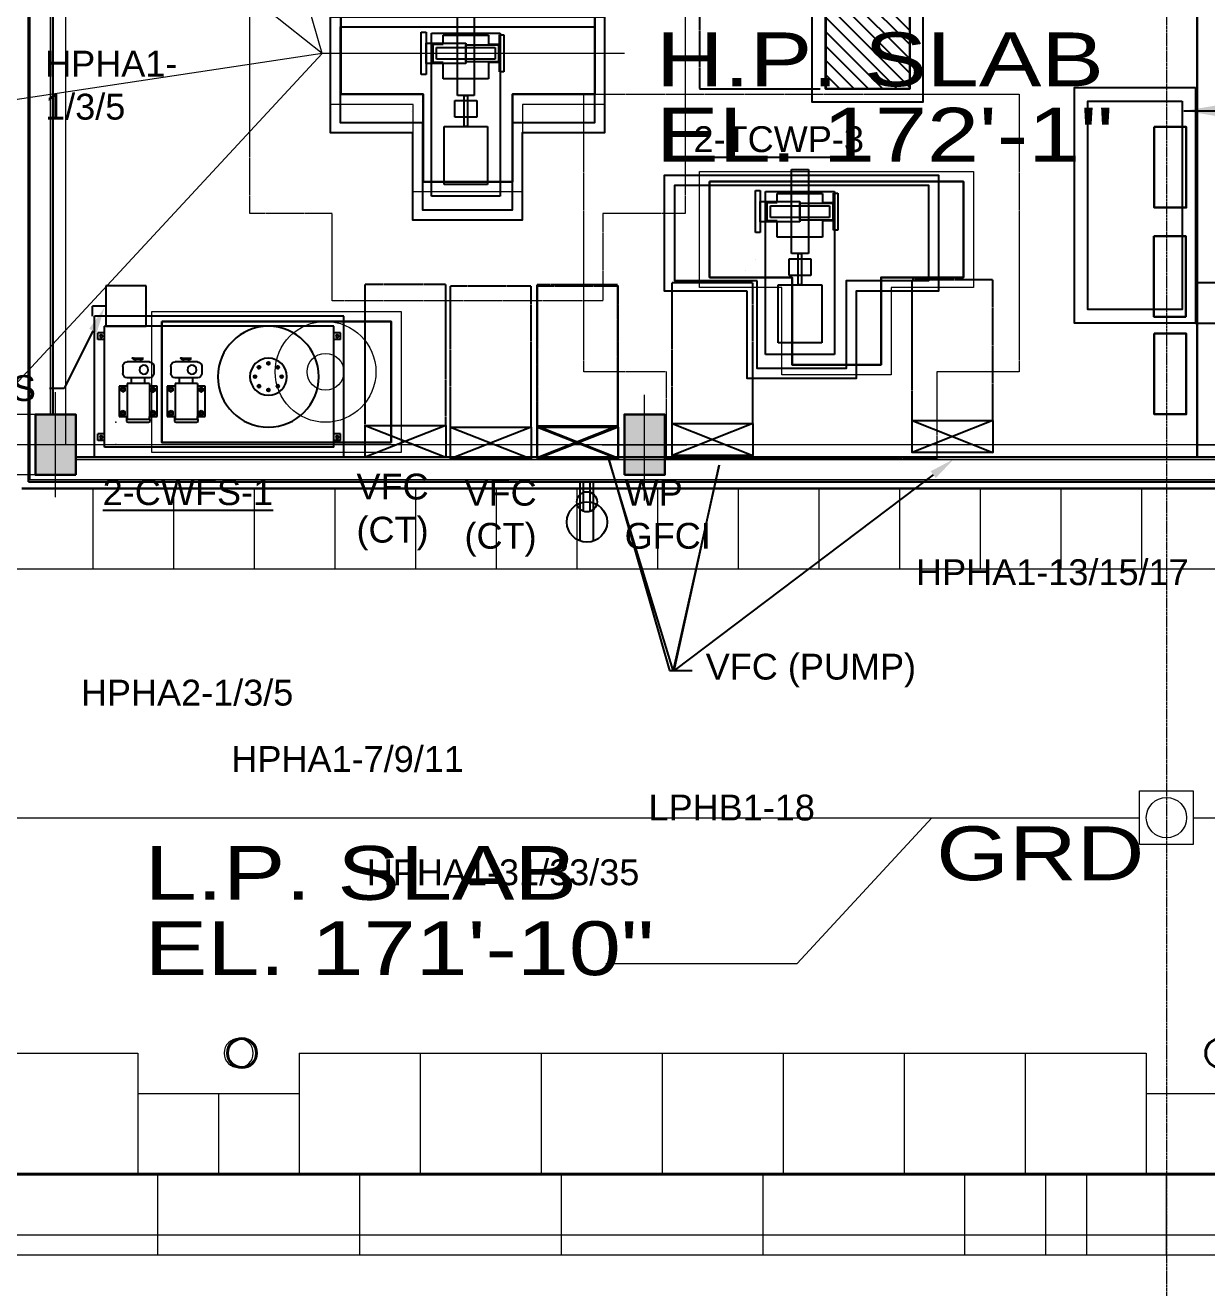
# Model space of a CAD drawing. Header units: inches. Extents: x -40190 to 0, y -3216 to 2257.
# Drawn here: x -23560.4 to -23208.9, y -33.7 to 341.7 of the extents above; entities that cross this region are included whole.
import ezdxf
from ezdxf import colors
from ezdxf.entities.mleader import LeaderData, LeaderLine
from ezdxf.math import Vec2, Vec3

# ---------------------------------------------------------------- set-up
doc = ezdxf.new("R2010")
doc.units = ezdxf.units.IN
doc.header["$LTSCALE"] = 0.5
doc.header["$MEASUREMENT"] = 0
doc.linetypes.add('A113$0$CENTER', pattern=[2, 1.25, -0.25, 0.25, -0.25])
doc.linetypes.add('HIDDEN2', pattern=[0.1875, 0.125, -0.0625])
for name, color, linetype in [('A113$0$A roof pave', 8, 'Continuous'), ('A113$0$A-ANNO-PATT-13-14', 8, 'Continuous'), ('A113$0$A-ANNO-TEXT', 8, 'Continuous'), ('A113$0$A-COLS-COLS13-14', 8, 'Continuous'), ('A113$0$A-FLOR-CURB', 8, 'Continuous'), ('A113$0$A-GRID-GRD13-14', 8, 'Continuous'), ('A113$0$A-GRID-GRDP0-15', 8, 'Continuous'), ('A113$0$A-roof cope', 8, 'Continuous'), ('A113$0$A-roof davi', 8, 'Continuous'), ('A113$0$A-WALL-FULL-EXTR', 8, 'Continuous'), ('A113$0$A-WALL-FULL-INTR', 8, 'Continuous'), ('A113$0$bp113 - A-ROOF-CRTS', 8, 'Continuous'), ('A113$0$bp113 - A-ROOF-RFDR', 8, 'Continuous'), ('A113$0$Items below', 8, 'Continuous'), ('A113$0$Level 12', 8, 'Continuous'), ('A113$0$Level 21', 8, 'Continuous'), ('A113$0$M-CONC-PAD', 8, 'Continuous'), ('A113$0$M-TCWP', 8, 'Continuous'), ('A113$0$M-THEX', 8, 'Continuous'), ('A113$0$M-VFC pump', 8, 'Continuous'), ('E-Anno-Note', 6, 'Continuous'), ('E-Powr-Devc', 233, 'Continuous'), ('E-Powr-Devc @ 48', 233, 'Continuous'), ('E-Powr-Devc @ 96', 233, 'Continuous'), ('E-Powr-Eqpm', 234, 'Continuous'), ('G-Anno', 6, 'Continuous'), ('G-TEXT', 6, 'Continuous'), ('M-CONCRETE PAD', 1, 'Continuous'), ('M-Cwfs-Pipe-Supp', 52, 'Continuous'), ('M-HVAC-clrn', 1, 'HIDDEN2'), ('M-HVAC-Eqpm-AHU', 94, 'Continuous'), ('M-HVAC-EQPM-CLEARANCE', 1, 'HIDDEN2'), ('M-HVAC-eqpm-cwfs', 94, 'Continuous'), ('M-HVAC-EQPM-HATCH', 1, 'Continuous'), ('M-HVAC-EQPM-HEX', 94, 'Continuous'), ('M-HVAC-EQPM-PUMP', 94, 'Continuous'), ('M-HVAC-EQPM-VFC', 94, 'Continuous'), ('M-HVAC-pad', 1, 'Continuous'), ('M-HVAC-text', 6, 'Continuous'), ('M-HVAC-vfc', 93, 'Continuous'), ('XREF', 7, 'Continuous')]:
    doc.layers.add(name, color=color, linetype=linetype)
doc.styles.add('A113$0$style-Arial', font='arial.ttf')
doc.styles.add('ATTR', font='romans.shx', dxfattribs={"width": 0.8, "height": 0.007013})
doc.styles.add('M08', font='arial.ttf', dxfattribs={"height": 7.68})
doc.styles.add('MAMEP ANNO', font='arial.ttf', dxfattribs={"height": 0.101562})
doc.styles.get("Standard").update_dxf_attribs({"font": 'simplex.shx'})
doc.dimstyles.new('STANDARD$7', dxfattribs={"dimtxt": 0.18, "dimasz": 0.125, "dimexe": 0.18, "dimexo": 0.06, "dimgap": 0.09, "dimtad": 0, "dimtih": 1, "dimtoh": 1, "dimdec": 4, "dimzin": 0, "dimdsep": 46, "dimtxsty": 'Standard', "dimcen": 0.09, "dimadec": 0, "dimazin": 0, "dimtfac": 1, "dimtdec": 4, "dimtofl": 0, "dimtmove": 0, "dimatfit": 3, "dimfxl": 1, "dimtolj": 1, "dimtzin": 0, "dimarcsym": 0})

# ---------------------------------------------------------------- blocks, each defined once
blk = doc.blocks.new('A$C69735866')
at = {"layer": 'M-HVAC-clrn'}
for p, q in [((0, 51.5), (24, 51.5)), ((0, 9.5), (0, 51.5)), ((24, 9.48), (24, 51.48))]:
    blk.add_line(p, q, dxfattribs=at)
at = {"layer": 'M-HVAC-vfc'}
for p, q in [((0, 9.5), (24, 0)), ((24, 9.5), (0, 0))]:
    blk.add_line(p, q, dxfattribs=at)
blk.add_lwpolyline([(24, 9.5), (24, 0), (0, 0), (0, 9.5)], close=True, dxfattribs=at)
blk = doc.blocks.new('HBOLT12T')
blk.add_lwpolyline([(0, 0.6495), (0.562483, 0.32475), (0.562483, -0.32475), (0, -0.6495), (-0.562483, -0.32475), (-0.562483, 0.32475)], close=True)
blk.add_circle((0, 0), 0.375)
for start, end in [(169.386, 185.366), (140.1334, 155.846), (105.1639, 121.55), (67.18542, 88.27481), (32.12015, 49.22523), (4.184516, 17.98524), (201.9466, 216.035), (232.7859, 249.9959), (268.2626, 285.475), (302.3918, 318.1411), (333.3635, 348.6617)]:
    blk.add_arc((0, 0), 0.340691, start, end)
at = {"style": 'ATTR', "width": 0.8, "flags": 9}
blk.add_attdef('ESTCODE', (0, 0), '', height=0.07, dxfattribs=at)
blk = doc.blocks.new('BOLT_HEXFINISHED_0D5625_PV')
blk.add_lwpolyline([(0, 0.46296), (-0.40094, 0.23148), (-0.40094, -0.23149), (0, -0.46297), (0.40094, -0.23149), (0.40094, 0.23148)], close=True)
for radius in [0.40094, 0.2673]:
    blk.add_circle((0, 0), radius)
for start, end in [(167.0572, 187.9055), (127.03, 148.675), (91.36985, 104.7376), (62.32919, 72.36666), (18.86795, 41.26106), (207.6209, 226.5812), (247.4266, 272.6797), (298.2529, 323.1939), (337.4806, 357.0806)]:
    blk.add_arc((0, 0), 0.23801, start, end)
at = {"style": 'ATTR', "width": 0.8, "flags": 9}
blk.add_attdef('ESTCODE', (0, -1.046), '', height=0.02316, dxfattribs=at)
blk = doc.blocks.new('TOPOFTANK')
blk.add_circle((19.388, 8.975), 0.401)
at = {"xscale": 0.0681991070983189, "yscale": 0.0681991070983189, "zscale": 0.0681991070983189}
for p, rotation in [((19.184, 9.18), 45), ((19.593, 9.18), 315), ((19.099, 8.975), 90), ((19.184, 8.77), 135), ((19.593, 8.77), 225), ((19.678, 8.975), 270), ((19.388, 8.686), 180)]:
    blk.add_blockref('BOLT_HEXFINISHED_0D5625_PV', p, dxfattribs=dict(at, rotation=rotation))
blk.add_blockref('BOLT_HEXFINISHED_0D5625_PV', (19.388, 9.265), dxfattribs=at)
blk = doc.blocks.new('A$C029E4361')
at = {"layer": 'M-Cwfs-Pipe-Supp'}
for p, q in [((42.26, 27.03), (42.26, 24.89)), ((43.58, 28.35), (50.19, 28.35)), ((48.55, 29.45), (45.36, 29.45)), ((48.37, 29.45), (45.54, 29.45)), ((46.19, 29.05), (46.19, 28.35)), ((47.78, 29.05), (47.78, 28.35)), ((51.51, 27.03), (51.51, 24.96)), ((56.55, 27.03), (56.55, 24.89)), ((57.88, 28.35), (64.48, 28.35)), ((62.85, 29.45), (59.66, 29.45)), ((62.67, 29.45), (59.83, 29.45)), ((60.48, 29.05), (60.48, 28.35)), ((62.07, 29.05), (62.07, 28.35)), ((65.81, 27.03), (65.81, 24.96)), ((43.58, 23.63), (50.19, 23.63)), ((44.92, 21.98), (44.92, 23.63)), ((48.93, 21.98), (48.93, 23.63)), ((57.88, 23.63), (64.48, 23.63)), ((59.22, 21.98), (59.22, 23.63)), ((63.23, 21.98), (63.23, 23.63)), ((41.3, 12.14), (41.3, 21.14)), ((41.3, 21.14), (43.59, 21.14)), ((43.59, 21.98), (43.59, 11.2)), ((43.59, 21.98), (50.19, 21.98)), ((50.19, 21.98), (50.19, 11.2)), ((50.19, 21.14), (52.55, 21.14)), ((52.55, 21.14), (52.55, 12.14)), ((55.6, 12.14), (55.6, 21.14)), ((55.6, 21.14), (57.88, 21.14)), ((57.88, 21.98), (57.88, 11.2)), ((57.88, 21.98), (64.48, 21.98)), ((64.48, 21.98), (64.48, 11.2)), ((64.48, 21.14), (66.85, 21.14)), ((66.85, 21.14), (66.85, 12.14)), ((43.59, 12.14), (41.3, 12.14)), ((43.53, 11.2), (43.53, 12.14)), ((52.55, 12.14), (50.19, 12.14)), ((50.3, 11.2), (50.3, 12.14)), ((57.88, 12.14), (55.6, 12.14)), ((57.83, 11.2), (57.83, 12.14)), ((66.85, 12.14), (64.48, 12.14)), ((64.59, 11.2), (64.59, 12.14)), ((43.35, 11.2), (50.39, 11.2)), ((43.35, 10.69), (43.35, 11.2)), ((43.86, 10.41), (43.35, 10.69)), ((49.93, 10.41), (43.86, 10.41)), ((50.39, 10.69), (49.93, 10.41)), ((50.39, 11.2), (50.39, 10.69)), ((57.65, 11.2), (64.68, 11.2)), ((57.65, 10.69), (57.65, 11.2)), ((58.16, 10.41), (57.65, 10.69)), ((64.23, 10.41), (58.16, 10.41)), ((64.68, 10.69), (64.23, 10.41)), ((64.68, 11.2), (64.68, 10.69))]:
    blk.add_line(p, q, dxfattribs=at)
for points in [[(45.68, 29.45), (45.68, 29.05), (48.23, 29.05), (48.23, 29.45)], [(59.97, 29.45), (59.97, 29.05), (62.53, 29.05), (62.53, 29.45)]]:
    blk.add_lwpolyline(points, close=True, dxfattribs=at)
for centre in [(45.21, 26.05), (59.5, 26.05)]:
    blk.add_circle(centre, 1.31, dxfattribs=at)
for centre, start, end in [((43.58, 27.03), 90, 180.0815), ((50.19, 27.03), 0, 90), ((57.88, 27.03), 90, 180.0815), ((64.48, 27.03), 0, 90), ((43.58, 24.96), 180.0815, 270), ((50.19, 24.96), 270, 0), ((57.88, 24.96), 180.0815, 270), ((64.48, 24.96), 270, 0)]:
    blk.add_arc(centre, 1.32, start, end, dxfattribs=at)
for p in [(48.23, 29.45), (48.55, 29.45), (62.53, 29.45), (62.85, 29.45)]:
    blk.add_point(p, dxfattribs=at)
at = {"layer": 'M-HVAC-eqpm-cwfs'}
for p, q in [((3, 38.94), (71.2, 38.94)), ((3, 3), (3, 38.94)), ((71.2, 3), (71.2, 38.94)), ((1, 34.99), (1, 36.98)), ((1, 36.98), (3, 36.98)), ((1, 34.99), (3, 34.99)), ((71.2, 36.98), (73.19, 36.98)), ((71.2, 34.99), (73.19, 34.99)), ((73.19, 34.99), (73.19, 36.98)), ((1, 7), (3, 7)), ((1, 5), (1, 7)), ((1, 5), (3, 5)), ((3, 5), (3, 7.04)), ((71.2, 6.98), (73.19, 6.98)), ((71.2, 4.98), (73.19, 4.98)), ((73.19, 4.98), (73.19, 6.98)), ((3, 3), (71.2, 3))]:
    blk.add_line(p, q, dxfattribs=at)
for centre, radius in [((22.49, 23.96), 15), ((2, 35.98), 0.417), ((72.2, 35.98), 0.417), ((2, 6), 0.417), ((72.2, 5.98), 0.417)]:
    blk.add_circle(centre, radius, dxfattribs=at)
at = {"layer": 'M-HVAC-pad'}
for p, q in [((0, 41.94), (74.2, 41.94)), ((0, 0), (0, 41.94)), ((74.2, 0), (74.2, 41.94)), ((0, 0), (74.2, 0))]:
    blk.add_line(p, q, dxfattribs=at)
at = {"layer": 'M-Cwfs-Pipe-Supp', "xscale": 1.125, "yscale": 1.125, "zscale": 1.125}
for p in [(42.48, 20.11), (51.44, 20.19), (56.78, 20.11), (65.73, 20.19), (42.48, 13.11), (51.44, 13.11), (56.78, 13.11), (65.73, 13.11)]:
    blk.add_blockref('HBOLT12T', p, dxfattribs=at)
at = {"layer": 'M-HVAC-eqpm-cwfs', "xscale": 13.70466966488311, "yscale": 13.70466966488311, "zscale": 13.70466966488311}
blk.add_blockref('TOPOFTANK', (-243.23, -99.04), dxfattribs=at)
blk = doc.blocks.new('A$C4531777C')
at = {"layer": 'M-HVAC-EQPM-PUMP'}
for p, q in [((1, 55), (21.5, 55)), ((1, 6.5), (1, 55)), ((21.5, 55), (21.5, 6.5)), ((21.5, 6.5), (1, 6.5))]:
    blk.add_line(p, q, dxfattribs=at)
at = {"layer": 'M-HVAC-EQPM-PUMP', "color": 1}
for p, q in [((4.78, 51.5), (17.72, 51.5)), ((4.78, 34.25), (4.78, 51.5)), ((17.72, 51.5), (17.72, 34.25)), ((17.72, 34.25), (4.78, 34.25)), ((10.75, 34.25), (11.75, 34.25)), ((10.75, 25), (10.75, 34.25)), ((11.75, 34.25), (11.75, 25)), ((8, 31.5), (14.5, 31.5)), ((8, 26.5), (8, 31.5)), ((14.5, 31.5), (14.5, 26.5)), ((14.5, 26.5), (8, 26.5)), ((24.5, 26.87), (24.5, 26.87)), ((27.5, 29.87), (27.5, 29.87)), ((8.75, 25), (13.75, 25)), ((8.75, 0), (8.75, 25)), ((11.75, 25), (10.75, 25)), ((13.75, 25), (13.75, 0)), ((4.5, 20.13), (18, 20.13)), ((4.5, 15.25), (4.5, 20.13)), ((18, 20.13), (18, 15.25)), ((0, 18), (1.25, 18)), ((0, 7), (0, 18)), ((1.25, 18), (1.25, 7)), ((1.5, 9.75), (1.5, 15.25)), ((1.5, 15.25), (4.5, 15.25)), ((11.25, 15.5), (23.06, 15.5)), ((11.25, 9.5), (11.25, 15.5)), ((18, 15.25), (21, 15.25)), ((21, 15.25), (21, 9.75)), ((23.06, 6.25), (23.06, 18.75)), ((23.06, 18.75), (24.5, 18.75)), ((23.06, 15.5), (23.06, 9.5)), ((24.5, 18.75), (24.5, 6.25)), ((1.25, 10), (1.25, 15)), ((1.25, 15), (11.25, 15)), ((2.5, 14.25), (20, 14.25)), ((2.5, 10.75), (2.5, 14.25)), ((11.25, 15), (11.25, 10)), ((20, 14.25), (20, 10.75)), ((11.25, 10), (1.25, 10)), ((4.5, 9.75), (1.5, 9.75)), ((20, 10.75), (2.5, 10.75)), ((4.5, 7.13), (4.5, 9.75)), ((23.06, 9.5), (11.25, 9.5)), ((21, 9.75), (18, 9.75)), ((18, 9.75), (18, 7.13)), ((1.25, 7), (0, 7)), ((18, 7.13), (4.5, 7.13)), ((24.5, 6.25), (23.06, 6.25)), ((13.75, 0), (8.75, 0))]:
    blk.add_line(p, q, dxfattribs=at)
blk = doc.blocks.new('A$C79F809C7')
at = {"layer": 'M-HVAC-clrn', "lineweight": 13}
blk.add_lwpolyline([(105, 82.5), (129.5, 82.5), (129.5, 0), (0, 0), (0, 82.5), (24.5, 82.5), (24.5, 108.5), (105, 108.5)], close=True, dxfattribs=at)
at = {"layer": 'M-HVAC-EQPM-PUMP', "color": 1}
blk.add_lwpolyline([(81, 58.5), (105.5, 58.5), (105.5, 24), (24, 24), (24, 58.5), (48.5, 58.5), (48.5, 84.5), (81, 84.5)], close=True, dxfattribs=at)
at = {"layer": 'M-HVAC-EQPM-PUMP', "color": 2}
blk.add_lwpolyline([(78, 55.5), (102.5, 55.5), (102.5, 27), (27, 27), (27, 55.5), (51.5, 55.5), (51.5, 81.5), (78, 81.5), (78, 55.5)], dxfattribs=at)
blk.add_blockref('A$C4531777C', (54, 22.38))
blk = doc.blocks.new('PWR-SafetySwitch')
for p, q in [((0, 12), (0, 0)), ((12, 12), (0, 12)), ((12, 0), (12, 12)), ((16, 9), (16, 6)), ((12, 6), (16, 6)), ((0, 0), (12, 0))]:
    blk.add_line(p, q)
blk = doc.blocks.new('PWR-RecepDuplex-Anno')
at = {"color": 0, "linetype": 'ByBlock'}
for p, q in [((-0.0208, 0.1839), (-0.0208, 0)), ((0.0208, 0.1839), (0.0208, 0))]:
    blk.add_line(p, q, dxfattribs=at)
blk.add_circle((0, 0.125), 0.0625, dxfattribs=at)
at = {"color": 6, "style": 'MAMEP ANNO'}
blk.add_attdef('NOTES', (0.0932, 0.1875), '', height=0.0781, dxfattribs=at)
blk = doc.blocks.new('*U1273')
at = {"layer": 'E-Powr-Devc @ 48', "xscale": 48, "yscale": 48, "zscale": 48, "rotation": 180}
blk.add_blockref('PWR-RecepDuplex-Anno', (-23393.33, 206), dxfattribs=at)
at = {"layer": 'E-Powr-Devc @ 96', "xscale": 96, "yscale": 96, "zscale": 96, "rotation": 180}
blk.add_blockref('PWR-RecepDuplex-Anno', (-23393.33, 206), dxfattribs=at)
blk = doc.blocks.new('A113')
at = {"layer": 'A113$0$A roof pave', "lineweight": 0}
for p, q in [((-23540.3134, 179.9985, -2660.425), (-23540.3134, 203.9985, -2660.425)), ((-23516.3134, 179.9985, -2660.425), (-23516.3134, 203.9985, -2660.425)), ((-23492.3134, 179.9985, -2660.425), (-23492.3134, 203.9985, -2660.425)), ((-23468.3134, 179.9985, -2660.425), (-23468.3134, 203.9985, -2660.425)), ((-23444.3134, 179.9985, -2660.425), (-23444.3134, 203.9985, -2660.425)), ((-23420.3134, 179.9985, -2660.425), (-23420.3134, 203.9985, -2660.425)), ((-23396.3134, 179.9985, -2660.425), (-23396.3134, 203.9985, -2660.425)), ((-23372.3134, 179.9985, -2660.425), (-23372.3134, 203.9985, -2660.425)), ((-23348.3134, 179.9985, -2660.425), (-23348.3134, 203.9985, -2660.425)), ((-23324.3134, 179.9985, -2660.425), (-23324.3134, 203.9985, -2660.425)), ((-23300.3134, 179.9985, -2660.425), (-23300.3134, 203.9985, -2660.425)), ((-23276.3134, 179.9985, -2660.425), (-23276.3134, 203.9985, -2660.425)), ((-23252.3134, 179.9985, -2660.425), (-23252.3134, 203.9985, -2660.425)), ((-23228.3134, 179.9985, -2660.425), (-23228.3134, 203.9985, -2660.425)), ((-23443.0236, 36.0949, -2660.425), (-23443.0236, 0.0949, -2660.425)), ((-23407.0236, 36.0949, -2660.425), (-23407.0236, 0.0949, -2660.425)), ((-23371.0236, 36.0949, -2660.425), (-23371.0236, 0.0949, -2660.425)), ((-23335.0236, 36.0949, -2660.425), (-23335.0236, 0.0949, -2660.425)), ((-23299.0236, 36.0949, -2660.425), (-23299.0236, 0.0949, -2660.425)), ((-23263.0236, 36.0949, -2660.425), (-23263.0236, 0.0949, -2660.425)), ((-23527.0236, 24.0949, -2660.425), (-23527.0236, 0.0949, -2660.425)), ((-23503.0236, 24.0949, -2660.425), (-23503.0236, 0.0949, -2660.425)), ((-23479.0236, 24.0949, -2660.425), (-23479.0236, 0.0949, -2660.425)), ((-23227.0236, 24.0949, -2660.425), (-23227.0236, 0.0949, -2660.425))]:
    blk.add_line(p, q, dxfattribs=at)
at = {"layer": 'A113$0$A roof pave', "lineweight": 13}
for p, q in [((-23108.3134, 179.9985, -2660.425), (-24116.3134, 179.9985, -2660.425)), ((-23767.0236, 36.0949, -2660.425), (-23527.0236, 36.0949, -2660.425)), ((-23527.0236, 36.0949, -2660.425), (-23527.0236, 24.0949, -2660.425)), ((-23479.0236, 36.0949, -2660.425), (-23227.0236, 36.0949, -2660.425)), ((-23479.0236, 36.0949, -2660.425), (-23479.0236, 24.0949, -2660.425)), ((-23227.0236, 36.0949, -2660.425), (-23227.0236, 24.0949, -2660.425)), ((-23527.0236, 24.0949, -2660.425), (-23479.0236, 24.0949, -2660.425)), ((-23227.0236, 24.0949, -2660.425), (-23179.0236, 24.0949, -2660.425))]:
    blk.add_line(p, q, dxfattribs=at)
at = {"layer": 'A113$0$A-ANNO-PATT-13-14', "lineweight": 0, "extrusion": (0, 0, -1)}
blk.add_solid([(23545.4984, 225.9985, 4909.5523), (23557.4983, 225.9985, 4909.5523), (23545.4984, 207.9985, 4909.5523), (23557.4983, 207.9985, 4909.5523)], dxfattribs=at)
at = {"layer": 'A113$0$A-ANNO-PATT-13-14', "lineweight": 0}
blk.add_solid([(-23382.2652, 225.9985, -4909.5523), (-23370.2653, 225.9985, -4909.5523), (-23382.2652, 207.9985, -4909.5523), (-23370.2653, 207.9985, -4909.5523)], dxfattribs=at)
at = {"layer": 'A113$0$A-ANNO-TEXT', "lineweight": 0}
for q in [(-23915.5358, 685.3759), (-24113.7122, 236.3654), (-23592.142, 203.9985)]:
    blk.add_line((-23472.126, 333.3054), q, dxfattribs=at)
at = {"layer": 'A113$0$A-ANNO-TEXT', "lineweight": 0, "flags": 128}
for points in [[(-23382.2521, 333.3054), (-23472.126, 333.3054), (-23573.9437, 685.3759)], [(-23387.828, 62.7742), (-23330.9023, 62.7742), (-23290.8287, 106.0949)]]:
    blk.add_lwpolyline(points, dxfattribs=at)
at = {"layer": 'A113$0$A-COLS-COLS13-14', "lineweight": 0}
for p, q in [((-23551.4984, 201.4232, -4909.5523), (-23551.4984, 232.5738, -4909.5523)), ((-23376.2652, 200.4497, -4909.5523), (-23376.2652, 231.804, -4909.5523)), ((-23538.923, 216.9985, -4909.5523), (-23564.0737, 216.9985, -4909.5523)), ((-23388.8406, 216.9985, -4909.5523), (-23363.6899, 216.9985, -4909.5523)), ((-23211.8406, 216.9985, -4909.5523), (-23186.6899, 216.9985, -4909.5523))]:
    blk.add_line(p, q, dxfattribs=at)
blk.add_point((-23533.5608, 217.0427, -4909.5523), dxfattribs=at)
at = {"layer": 'A113$0$A-COLS-COLS13-14', "lineweight": 30}
for points in [[(-23545.4984, 207.9985, -4909.5523), (-23557.4983, 207.9985, -4909.5523), (-23557.4983, 225.9985, -4909.5523), (-23545.4984, 225.9985, -4909.5523)], [(-23382.2652, 207.9985, -4909.5523), (-23370.2653, 207.9985, -4909.5523), (-23370.2653, 225.9985, -4909.5523), (-23382.2652, 225.9985, -4909.5523)]]:
    blk.add_3dface(points, dxfattribs=at)
at = {"layer": 'A113$0$A-FLOR-CURB', "lineweight": 0}
for p, q in [((-23558.9983, 206.4985, 1992.7541), (-23558.9983, 687.8759, 1992.7541)), ((-23552.9983, 225.9985, 1992.7541), (-23552.9983, 367.0944, 1992.7541)), ((-23012.3134, 212.4985, 1992.7541), (-23545.4984, 212.4985, 1992.7541)), ((-23012.3134, 206.4985, 1992.7541), (-23558.9983, 206.4985, 1992.7541))]:
    blk.add_line(p, q, dxfattribs=at)
at = {"layer": 'A113$0$A-GRID-GRD13-14', "lineweight": 0}
for p, q in [((-23548.4983, 697.5763, 0.001), (-23548.4983, 216.9988, 0.001)), ((-23034.8887, 216.9988, 0.001), (-24155.5004, 216.9988, 0.001))]:
    blk.add_line(p, q, dxfattribs=at)
at = {"layer": 'A113$0$A-GRID-GRDP0-15', "linetype": 'A113$0$CENTER', "lineweight": 0}
blk.add_line((-23221.0236, 2113.2362), (-23221.0236, -676.9055), dxfattribs=at)
at = {"layer": 'A113$0$A-roof cope', "lineweight": 40}
blk.add_line((-24403.0236, 0.0949, -2660.425), (-22879.0236, 0.0949, -2660.425), dxfattribs=at)
at = {"layer": 'A113$0$A-roof cope', "lineweight": 0}
for p, q in [((-23521.0139, -23.9051, -2660.425), (-23521.0139, 0.0949, -2660.425)), ((-23461.0139, -23.9051, -2660.425), (-23461.0139, 0.0949, -2660.425)), ((-23401.0139, -23.9051, -2660.425), (-23401.0139, 0.0949, -2660.425)), ((-23341.0139, -23.9051, -2660.425), (-23341.0139, 0.0949, -2660.425)), ((-23281.0139, -23.9051, -2660.425), (-23281.0139, 0.0949, -2660.425)), ((-23221.0139, -23.9051, -2660.425), (-23221.0139, 0.0949, -2660.425))]:
    blk.add_line(p, q, dxfattribs=at)
at = {"layer": 'A113$0$A-roof cope', "lineweight": 13}
for p, q in [((-23257.0236, 0.0949, -2660.425), (-23257.0236, -23.9051, -2660.425)), ((-23244.8109, 0.0949, -2660.425), (-23244.8109, -23.9051, -2660.425)), ((-24427.0236, -23.9051, -2660.425), (-22855.0236, -23.9051, -2660.425))]:
    blk.add_line(p, q, dxfattribs=at)
at = {"layer": 'A113$0$A-roof davi', "lineweight": 13, "extrusion": (0, 0, -1)}
blk.add_circle((23497.0236, 36.0949, 2660.425), 4.319, dxfattribs=at)
at = {"layer": 'A113$0$A-roof davi', "lineweight": 40, "extrusion": (0, 0, -1)}
for centre in [(23496.0236, 36.0949, 2660.425), (23205.0236, 36.0949, 2660.425)]:
    blk.add_circle(centre, 4.319, dxfattribs=at)
at = {"layer": 'A113$0$A-WALL-FULL-EXTR', "lineweight": 30}
for p, q in [((-23559.4983, 205.9985, 1992.7541), (-23559.4983, 687.3759, 1992.7541)), ((-23552.2483, 225.9985, 1992.7541), (-23552.2483, 367.0944, 1992.7541)), ((-23028.3134, 213.2485, 1992.7541), (-23545.4984, 213.2485, 1992.7541)), ((-23012.3134, 203.9985, 1992.7541), (-23561.4983, 203.9985, 1992.7541)), ((-23012.3134, 205.9985, 1992.7541), (-23559.4983, 205.9985, 1992.7541))]:
    blk.add_line(p, q, dxfattribs=at)
at = {"layer": 'A113$0$A-WALL-FULL-INTR', "lineweight": 30}
blk.add_line((-23211.8986, 355.1574, 1992.7541), (-23211.8984, 213.3238, 1992.7541), dxfattribs=at)
at = {"layer": 'A113$0$bp113 - A-ROOF-CRTS', "lineweight": 13}
for p, q in [((-23573.0236, 106.0949, -2660.425), (-23229.0236, 106.0949, -2660.425)), ((-23213.0236, 106.0949, -2660.425), (-22961.0236, 106.0949, -2660.425))]:
    blk.add_line(p, q, dxfattribs=at)
at = {"layer": 'A113$0$bp113 - A-ROOF-RFDR', "lineweight": 13}
blk.add_circle((-23221.0236, 106.0949, -2660.425), 6, dxfattribs=at)
blk.add_3dface([(-23229.0236, 114.0949, -2660.425), (-23213.0236, 114.0949, -2660.425), (-23213.0236, 98.0949, -2660.425), (-23229.0236, 98.0949, -2660.425)], dxfattribs=at)
at = {"layer": 'A113$0$Items below', "lineweight": 0}
blk.add_line((-24421.0236, -17.9051, -2660.425), (-22861.0236, -17.9051, -2660.425), dxfattribs=at)
at = {"layer": 'A113$0$Level 12', "lineweight": 0}
blk.add_point((-23533.5644, 223.7302, 1992.7541), dxfattribs=at)
at = {"layer": 'A113$0$Level 21', "lineweight": 0}
for p, q in [((-23557.4983, 225.9988, 1992.7541), (-24094.2519, 225.9988, 1992.7541)), ((-23557.4983, 207.9988, 1992.7541), (-24121.9093, 207.9988, 1992.7541))]:
    blk.add_line(p, q, dxfattribs=at)
at = {"layer": 'A113$0$M-CONC-PAD', "lineweight": 0, "elevation": 1992.7541, "flags": 128}
for points in [[(-23469.5958, 352.683), (-23388.0958, 352.683), (-23388.0958, 318.183), (-23412.5958, 318.183), (-23412.5958, 292.183), (-23445.0958, 292.183), (-23445.0958, 318.183), (-23469.5958, 318.183), (-23469.5958, 352.683)], [(-23359.9091, 298.2485), (-23278.4091, 298.2485), (-23278.4091, 263.7485), (-23302.9091, 263.7485), (-23302.9091, 237.7485), (-23335.4091, 237.7485), (-23335.4091, 263.7485), (-23359.9091, 263.7485), (-23359.9091, 298.2485)]]:
    blk.add_lwpolyline(points, close=True, dxfattribs=at)
at = {"layer": 'A113$0$M-CONC-PAD', "lineweight": 0}
for points in [[(-23326.373, 433.8002, 1992.7541), (-23293.373, 433.8002, 1992.7541), (-23293.373, 318.8002, 1992.7541), (-23326.373, 318.8002, 1992.7541)], [(-23522.8925, 256.635, 1992.7541), (-23448.6963, 256.635, 1992.7541), (-23448.6963, 214.6977, 1992.7541), (-23522.8925, 214.6977, 1992.7541)]]:
    blk.add_3dface(points, dxfattribs=at)
at = {"layer": 'A113$0$M-TCWP', "lineweight": 30, "elevation": 1992.7541, "flags": 128}
for points in [[(-23466.5958, 349.683), (-23391.0958, 349.683), (-23391.0958, 321.183), (-23415.5958, 321.183), (-23415.5958, 295.183), (-23442.0958, 295.183), (-23442.0958, 321.183), (-23466.5958, 321.183), (-23466.5958, 349.683)], [(-23356.9091, 295.2485), (-23281.4091, 295.2485), (-23281.4091, 266.7485), (-23305.9091, 266.7485), (-23305.9091, 240.7485), (-23332.4091, 240.7485), (-23332.4091, 266.7485), (-23356.9091, 266.7485), (-23356.9091, 295.2485)]]:
    blk.add_lwpolyline(points, close=True, dxfattribs=at)
at = {"layer": 'A113$0$M-THEX', "lineweight": 0}
for radius in [15, 5.4961]:
    blk.add_circle((-23471.1813, 238.6602, 1992.7541), radius, dxfattribs=at)
at = {"layer": 'A113$0$M-THEX', "lineweight": 30}
for points in [[(-23322.373, 429.8002, 1992.7541), (-23297.373, 429.8002, 1992.7541), (-23297.373, 322.8002, 1992.7541), (-23322.373, 322.8002, 1992.7541)], [(-23519.8925, 253.635, 1992.7541), (-23451.6963, 253.635, 1992.7541), (-23451.6963, 217.6977, 1992.7541), (-23519.8925, 217.6977, 1992.7541)]]:
    blk.add_3dface(points, dxfattribs=at)
at = {"layer": 'A113$0$M-VFC pump', "lineweight": 30}
for points in [[(-23224.6472, 311.4972, 1992.7541), (-23215.1489, 311.4972, 1992.7541), (-23215.1489, 287.4972, 1992.7541), (-23224.6472, 287.4972, 1992.7541)], [(-23224.7609, 279.043, 1992.7541), (-23215.2626, 279.043, 1992.7541), (-23215.2626, 255.043, 1992.7541), (-23224.7609, 255.043, 1992.7541)], [(-23224.6472, 250.0394, 1992.7541), (-23215.1489, 250.0394, 1992.7541), (-23215.1489, 226.0394, 1992.7541), (-23224.6472, 226.0394, 1992.7541)]]:
    blk.add_3dface(points, dxfattribs=at)
at = {"layer": 'A113$0$A-ANNO-TEXT', "lineweight": 13, "style": 'A113$0$style-Arial', "width": 1.246875}
for s, height, p in [('H.P. SLAB', 16, (-23372.8317, 323.5668)), ('EL. 172\'-1"', 15.999998, (-23372.8317, 301.1668)), ('L.P. SLAB', 16, (-23524.9601, 81.674)), ('EL. 171\'-10"', 15.999998, (-23524.9601, 59.274))]:
    blk.add_text(s, height=height, dxfattribs=at).set_placement(p)
at = {"layer": 'A113$0$A-ANNO-TEXT', "lineweight": 70, "style": 'A113$0$style-Arial', "width": 1.246875}
blk.add_text('GRD', height=16, dxfattribs=at).set_placement((-23289.5121, 87.5004))
blk = doc.blocks.new('A$C11303F78')
at = {"layer": 'M-HVAC-EQPM-HATCH'}
h = blk.add_hatch(dxfattribs=at)
h.set_pattern_fill('ANSI31', color=256, scale=24, style=0)
h.set_pattern_definition([(45, (23194.8453, -258.6243), (-2.12132034, 2.12132034), [])])
h.paths.add_polyline_path([(60, 62.5), (167, 62.5), (167, 37.5), (60, 37.5)])
at = {"layer": 'M-HVAC-EQPM-CLEARANCE'}
for p, q in [((0, 98.5), (60, 98.5)), ((60, 98.5), (60, 62.5))]:
    blk.add_line(p, q, dxfattribs=at)
blk.add_lwpolyline([(0, 98.5), (0, 0), (167.01, 0), (167.01, 36)], dxfattribs=at)
at = {"layer": 'M-HVAC-EQPM-HEX'}
blk.add_lwpolyline([(60, 62.5), (167, 62.5), (167, 37.5), (60, 37.5)], close=True, dxfattribs=at)
at = {"layer": 'M-HVAC-EQPM-PUMP', "color": 1}
blk.add_lwpolyline([(56, 66.5), (171, 66.5), (171, 33.5), (56, 33.5)], close=True, dxfattribs=at)

msp = doc.modelspace()

# ---------------------------------------------------------------- linework, layer by layer
at = {"layer": 'M-CONCRETE PAD', "elevation": 0, "flags": 128}
msp.add_lwpolyline([(-23212.3, 323.16), (-23212.3, 253.16), (-23248.3, 253.16), (-23248.3, 323.16)], close=True, dxfattribs=at)
at = {"layer": 'M-HVAC-Eqpm-AHU', "elevation": 0, "flags": 128}
msp.add_lwpolyline([(-23216.3, 319.16), (-23216.3, 257.16), (-23244.3, 257.16), (-23244.3, 319.16)], close=True, dxfattribs=at)

# ---------------------------------------------------------------- block references
for name, p, rotation in [('A$C11303F78', (-23359.87, 489.8), 270), ('A$C79F809C7', (-23364.1, 368.24, 120), 180), ('A$C79F809C7', (-23264.71, 321.18, 120), 180)]:
    msp.add_blockref(name, p, dxfattribs=dict(rotation=rotation))
at = {"layer": 'E-Powr-Devc'}
msp.add_blockref('*U1273', (0, 0), dxfattribs=at)
at = {"layer": 'E-Powr-Eqpm', "rotation": 180}
msp.add_blockref('PWR-SafetySwitch', (-23524.45, 264.19), dxfattribs=at)
msp.add_blockref('PWR-SafetySwitch', (-23524.45, 264.19), dxfattribs=at)
at = {"layer": 'E-Powr-Eqpm'}
msp.add_blockref('PWR-SafetySwitch', (-23212.3, 253.16, 0), dxfattribs=at)
at = {"layer": 'M-HVAC-EQPM-VFC', "xscale": -1}
msp.add_blockref('A$C029E4361', (-23465.62, 213.25), dxfattribs=at)
at = {"layer": 'M-HVAC-vfc'}
for p in [(-23459.3, 213.25), (-23433.91, 212.75), (-23408.12, 213.09), (-23408.03, 212.75), (-23367.95, 213.75), (-23296.54, 214.66)]:
    msp.add_blockref('A$C69735866', p, dxfattribs=at)

# ---------------------------------------------------------------- texts
at = {"layer": 'G-Anno', "insert": (-23554.51, 334.14), "char_height": 7.68, "attachment_point": 1, "style": 'M08'}
msp.add_mtext_dynamic_manual_height_columns('HPHA1-\\P1/3/5', width=43.0318, gutter_width=1, heights=[0], dxfattribs=at)
msp.add_mtext_dynamic_manual_height_columns('HPHA1-\\P1/3/5', width=43.0318, gutter_width=1, heights=[0], dxfattribs=at)
at = {"layer": 'G-Anno', "char_height": 7.68, "width": 66.1942, "attachment_point": 1, "style": 'M08', "bg_fill": 3, "box_fill_scale": 1, "bg_fill_color": 256, "bg_fill_transparency": 0}
for s, insert in [('HPHA2-1/3/5', (-23543.87, 147.11)), ('HPHA1-7/9/11', (-23499.1, 127.38)), ('HPHA1-31/33/35', (-23458.83, 93.7))]:
    msp.add_mtext(s, dxfattribs=dict(at, insert=insert))
at = {"layer": 'G-TEXT', "style": 'M08'}
msp.add_text('LPHB1-18', height=7.68, dxfattribs=at).set_placement((-23375.01, 105.26))
at = {"layer": 'M-HVAC-text', "attachment_point": 1, "style": 'M08'}
for s, insert, char_height, width in [('{\\L2-TCWP-3}', (-23361.63, 311.69, 0.01), 7.6875, 105.8678), ('{\\L2-CWFS-1}', (-23537.39, 206.73), 7.6875, 18.7396), ('VFC (CT)', (-23461.89, 208.39, -0.01), 7.688, 18.7396), ('VFC (CT)', (-23429.76, 206.56, -0.01), 7.688, 18.7396), ('WP\\PGFCI', (-23382.12, 206.56, -0.01), 7.688, 18.7396)]:
    msp.add_mtext(s, dxfattribs=dict(at, insert=insert, char_height=char_height, width=width))

# ---------------------------------------------------------------- leaders
at = {"layer": 'E-Anno-Note'}
ml = msp.add_multileader_mtext('Standard', dxfattribs=at)
ml.set_content("COMBINATION 3P-'0'\\PSTARTER & 3P-30/NFSS", color=(89, 89, 89), style='MAMEP ANNO')
ml.set_leader_properties(color=256, linetype='Continuous')
ml.build(insert=Vec2(0, 0))
ml.multileader.update_dxf_attribs({"has_dogleg": 0, "text_right_attachment_type": 3, "dogleg_length": 3.84, "arrow_head_size": 12, "scale": 96})
ctx = ml.context
ctx.base_point, ctx.scale, ctx.char_height, ctx.arrow_head_size, ctx.landing_gap_size, ctx.plane_origin = Vec3(-23171.6, 295.77), 96, 7.68, 12, 3.75, Vec3(-23242.47, 257.18)
ctx.right_attachment = 3
notes = []
notes.append((ctx, [(0, (1, 1, 0), (-23540.6, 295.77), (1, 0), 369, [(0, [(-23200.3, 265.16), (-23183.02, 295.77)], 0, [])])]))
ctx.mtext.insert, ctx.mtext.flow_direction = Vec3(-23167.85, 299.7), 5
at = {"layer": 'M-HVAC-text'}
msp.add_leader([(-23215.72, 316.28), (-23182.21, 316.28)], dimstyle='STANDARD$7', override={"dimscale": 96, "dimgap": 0.09, "dimtad": 0}, dxfattribs=at)
ml = msp.add_multileader_mtext('Standard', dxfattribs=at)
ml.set_content('3P-60/NFSS', color=256, style='M08')
ml.set_leader_properties(color=256)
ml.build(insert=Vec2(0, 0))
ml.multileader.update_dxf_attribs({"has_dogleg": 0, "text_left_attachment_type": 2, "text_right_attachment_type": 2, "dogleg_length": 3.84, "arrow_head_size": 7.69})
ctx = ml.context
ctx.base_point, ctx.char_height, ctx.arrow_head_size, ctx.landing_gap_size, ctx.plane_origin = Vec3(-23620.47, 233.7), 7.68, 7.69, 4, Vec3(-23662.6, 218.24)
ctx.left_attachment, ctx.right_attachment, ctx.text_align_type = 2, 2, 2
notes.append((ctx, [(1, (1, 1, 0), (-23549.41, 233.7), (-1, 0), 3.84, [(0, [(-23536.83, 257.77), (-23548.87, 233.7)], 0, [])])]))
ctx.mtext.insert, ctx.mtext.alignment, ctx.mtext.flow_direction = Vec3(-23557.25, 237.67), 3, 5
ml = msp.add_multileader_mtext('Standard', dxfattribs=at)
ml.set_content('3P-60/NFSS', color=256, style='M08')
ml.set_leader_properties(color=256)
ml.build(insert=Vec2(0, 0))
ml.multileader.update_dxf_attribs({"has_dogleg": 0, "text_left_attachment_type": 2, "text_right_attachment_type": 2, "dogleg_length": 3.84, "arrow_head_size": 7.69})
ctx = ml.context
ctx.base_point, ctx.char_height, ctx.arrow_head_size, ctx.landing_gap_size, ctx.plane_origin = Vec3(-23620.47, 233.7), 7.68, 7.69, 4, Vec3(-23662.6, 218.24)
ctx.left_attachment, ctx.right_attachment, ctx.text_align_type = 2, 2, 2
notes.append((ctx, [(1, (1, 1, 0), (-23549.41, 233.7), (-1, 0), 3.84, [(0, [(-23536.83, 257.77), (-23548.87, 233.7)], 0, [])])]))
ctx.mtext.insert, ctx.mtext.alignment, ctx.mtext.flow_direction = Vec3(-23557.25, 237.67), 3, 5
ml = msp.add_multileader_mtext('Standard', dxfattribs=at)
ml.set_content('VFC (PUMP)', color=256, style='M08')
ml.set_leader_properties(color=256)
ml.build(insert=Vec2(0, 0))
ml.multileader.update_dxf_attribs({"has_dogleg": 0, "text_left_attachment_type": 2, "text_right_attachment_type": 2, "dogleg_length": 3.84, "arrow_head_size": 7.69})
ctx = ml.context
ctx.base_point, ctx.char_height, ctx.arrow_head_size, ctx.landing_gap_size, ctx.plane_origin = Vec3(-23362, 149.81, -0.01), 7.68, 7.69, 4, Vec3(-23374.5, 171.05, -0.01)
ctx.left_attachment, ctx.right_attachment = 2, 2
notes.append((ctx, [(0, (1, 1, 0), (-23365.84, 149.81, -0.01), (1, 0), 3.84, [(2, [(-23284.2, 212.72, -0.01), (-23367.39, 149.81, -0.01), (-23354.04, 210.91, -0.01), (-23367.72, 149.81, -0.01), (-23386.93, 213.02, -0.01), (-23368.75, 149.81, -0.01)], 0, [])])]))
ctx.mtext.insert, ctx.mtext.flow_direction = Vec3(-23358, 154.84, -0.01), 5
for ctx, leaders in notes:
    for number, flags, end, landing, length, lines in leaders:
        leader = LeaderData()
        leader.index, (leader.has_last_leader_line, leader.has_dogleg_vector, leader.attachment_direction) = number, flags
        leader.last_leader_point, leader.dogleg_vector, leader.dogleg_length = Vec3(end), Vec3(landing), length
        for number, points, colour, breaks in lines:
            line = LeaderLine()
            line.index, line.vertices, line.color, line.breaks = number, Vec3.list(points), colors.encode_raw_color(colour), breaks
            leader.lines.append(line)
        ctx.leaders.append(leader)

# ---------------------------------------------------------------- next in the draw order: texts
at = {"layer": 'G-Anno', "insert": (-23295.43, 182.92), "char_height": 7.68, "width": 66.1942, "attachment_point": 1, "style": 'M08', "bg_fill": 3, "box_fill_scale": 1, "bg_fill_color": 256, "bg_fill_transparency": 0}
msp.add_mtext('HPHA1-13/15/17', dxfattribs=at)

# ---------------------------------------------------------------- next in the draw order: block references
at = {"layer": 'XREF'}
msp.add_blockref('A113', (0.08, 0), dxfattribs=at)

doc.saveas('drawing.dxf')
